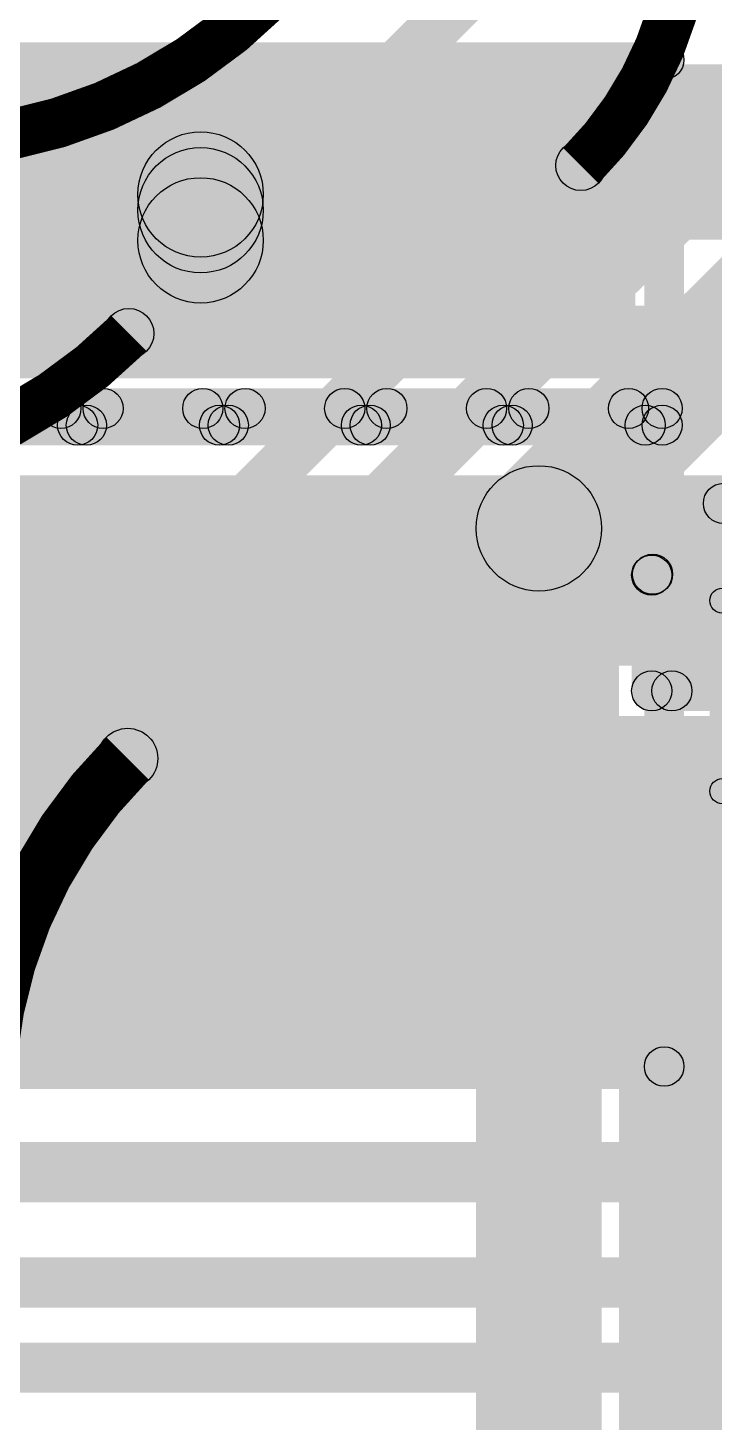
# Model space of a CAD drawing. Header units: millimetres. Extents: x -0.55 to 1.07, y -0.21 to 1.95.
# Drawn here: x 0.5326 to 0.6694, y 0.4351 to 0.7132 of the extents above; entities that cross this region are included whole.
import ezdxf

# ---------------------------------------------------------------- set-up
doc = ezdxf.new("R2010")
doc.units = ezdxf.units.MM
doc.header["$MEASUREMENT"] = 0
for name, color, linetype in [('BottomLayer', 5, 'Continuous'), ('BottomOverlay', 54, 'Continuous'), ('BottomPaste', 16, 'Continuous'), ('BottomSolder', 6, 'Continuous'), ('Mechanical1', 6, 'Continuous'), ('TopLayer', 1, 'Continuous'), ('TopOverlay', 2, 'Continuous'), ('TopPaste', 8, 'Continuous'), ('TopSolder', 216, 'Continuous')]:
    doc.layers.add(name, color=color, linetype=linetype)

# ---------------------------------------------------------------- blocks, each defined once
blk = doc.blocks.new('RES_2512_B_5')
at = {"layer": 'BottomLayer'}
for points in [[(-0.15945, 0.06693), (-0.09646, 0.06693), (-0.09646, -0.06693), (-0.15945, -0.06693)], [(0.09646, 0.06693), (0.15945, 0.06693), (0.15945, -0.06693), (0.09646, -0.06693)]]:
    blk.add_hatch(color=5, dxfattribs=at).paths.add_polyline_path(points)
at = {"layer": 'BottomOverlay'}
h = blk.add_hatch(color=54, dxfattribs=at)
edge = h.paths.add_edge_path()
edge.add_arc((-0.167, 0.073), 0.005, 0, 360)
h = blk.add_hatch(color=54, dxfattribs=at)
edge = h.paths.add_edge_path()
edge.add_arc((-0.167, 0.073), 0.005, 0, 360)
for points in [[(0.16679, 0.078), (0.16679, 0.068), (-0.167, 0.068), (-0.167, 0.078)], [(-0.172, 0.073), (-0.162, 0.073), (-0.162, -0.073), (-0.172, -0.073)], [(0.16179, 0.073), (0.17179, 0.073), (0.17179, -0.073), (0.16179, -0.073)], [(0.16679, -0.068), (0.16679, -0.078), (-0.167, -0.078), (-0.167, -0.068)]]:
    blk.add_hatch(color=54, dxfattribs=at).paths.add_polyline_path(points)
h = blk.add_hatch(color=54, dxfattribs=at)
edge = h.paths.add_edge_path()
edge.add_arc((0.16679, 0.073), 0.005, 0, 360)
h = blk.add_hatch(color=54, dxfattribs=at)
edge = h.paths.add_edge_path()
edge.add_arc((0.16679, 0.073), 0.005, 0, 360)
h = blk.add_hatch(color=54, dxfattribs=at)
edge = h.paths.add_edge_path()
edge.add_arc((-0.167, -0.073), 0.005, 0, 360)
h = blk.add_hatch(color=54, dxfattribs=at)
edge = h.paths.add_edge_path()
edge.add_arc((-0.167, -0.073), 0.005, 0, 360)
h = blk.add_hatch(color=54, dxfattribs=at)
edge = h.paths.add_edge_path()
edge.add_arc((0.16679, -0.073), 0.005, 0, 360)
h = blk.add_hatch(color=54, dxfattribs=at)
edge = h.paths.add_edge_path()
edge.add_arc((0.16679, -0.073), 0.005, 0, 360)
at = {"layer": 'BottomPaste'}
for points in [[(-0.15945, 0.06693), (-0.09646, 0.06693), (-0.09646, -0.06693), (-0.15945, -0.06693)], [(0.09646, 0.06693), (0.15945, 0.06693), (0.15945, -0.06693), (0.09646, -0.06693)]]:
    blk.add_hatch(color=16, dxfattribs=at).paths.add_polyline_path(points)
at = {"layer": 'BottomSolder'}
for points in [[(-0.16345, 0.07093), (-0.09246, 0.07093), (-0.09246, -0.07093), (-0.16345, -0.07093)], [(0.09246, 0.07093), (0.16345, 0.07093), (0.16345, -0.07093), (0.09246, -0.07093)]]:
    blk.add_hatch(color=6, dxfattribs=at).paths.add_polyline_path(points)
at = {"layer": 'BottomOverlay'}
for centre in [(-0.167, 0.073), (-0.167, 0.073), (0.16679, 0.073), (0.16679, 0.073), (-0.167, -0.073), (-0.167, -0.073), (0.16679, -0.073), (0.16679, -0.073)]:
    blk.add_circle(centre, 0.005, dxfattribs=at)
blk = doc.blocks.new('R___0201_61')
at = {"layer": 'TopLayer'}
for points in [[(-0.01614, 0.00728), (-0.00551, 0.00728), (-0.00551, -0.00728), (-0.01614, -0.00728)], [(0.00551, 0.00728), (0.01614, 0.00728), (0.01614, -0.00728), (0.00551, -0.00728)]]:
    blk.add_hatch(color=1, dxfattribs=at).paths.add_polyline_path(points)
at = {"layer": 'TopOverlay'}
h = blk.add_hatch(color=2, dxfattribs=at)
edge = h.paths.add_edge_path()
edge.add_arc((-0.019, 0.01), 0.0025, 0, 360)
h = blk.add_hatch(color=2, dxfattribs=at)
edge = h.paths.add_edge_path()
edge.add_arc((-0.019, 0.01), 0.0025, 0, 360)
for points in [[(0.019, 0.0125), (0.019, 0.0075), (-0.019, 0.0075), (-0.019, 0.0125)], [(-0.0165, -0.01), (-0.0215, -0.01), (-0.0215, 0.01), (-0.0165, 0.01)], [(0.0215, -0.01), (0.0165, -0.01), (0.0165, 0.01), (0.0215, 0.01)], [(0.019, -0.0075), (0.019, -0.0125), (-0.019, -0.0125), (-0.019, -0.0075)]]:
    blk.add_hatch(color=2, dxfattribs=at).paths.add_polyline_path(points)
h = blk.add_hatch(color=2, dxfattribs=at)
edge = h.paths.add_edge_path()
edge.add_arc((0.019, 0.01), 0.0025, 0, 360)
h = blk.add_hatch(color=2, dxfattribs=at)
edge = h.paths.add_edge_path()
edge.add_arc((0.019, 0.01), 0.0025, 0, 360)
h = blk.add_hatch(color=2, dxfattribs=at)
edge = h.paths.add_edge_path()
edge.add_arc((-0.019, -0.01), 0.0025, 0, 360)
h = blk.add_hatch(color=2, dxfattribs=at)
edge = h.paths.add_edge_path()
edge.add_arc((-0.019, -0.01), 0.0025, 0, 360)
h = blk.add_hatch(color=2, dxfattribs=at)
edge = h.paths.add_edge_path()
edge.add_arc((0.019, -0.01), 0.0025, 0, 360)
h = blk.add_hatch(color=2, dxfattribs=at)
edge = h.paths.add_edge_path()
edge.add_arc((0.019, -0.01), 0.0025, 0, 360)
at = {"layer": 'TopPaste'}
for points in [[(-0.01614, 0.00728), (-0.00551, 0.00728), (-0.00551, -0.00728), (-0.01614, -0.00728)], [(0.00551, 0.00728), (0.01614, 0.00728), (0.01614, -0.00728), (0.00551, -0.00728)]]:
    blk.add_hatch(color=8, dxfattribs=at).paths.add_polyline_path(points)
at = {"layer": 'TopSolder'}
for points in [[(-0.02014, 0.01128), (-0.00151, 0.01128), (-0.00151, -0.01128), (-0.02014, -0.01128)], [(0.00151, 0.01128), (0.02014, 0.01128), (0.02014, -0.01128), (0.00151, -0.01128)]]:
    blk.add_hatch(color=216, dxfattribs=at).paths.add_polyline_path(points)
at = {"layer": 'TopOverlay'}
for centre in [(-0.019, 0.01), (-0.019, 0.01), (0.019, 0.01), (0.019, 0.01), (-0.019, -0.01), (-0.019, -0.01), (0.019, -0.01), (0.019, -0.01)]:
    blk.add_circle(centre, 0.0025, dxfattribs=at)
blk = doc.blocks.new('SRN5040TA_100M_63')
at = {"layer": 'TopLayer'}
for points in [[(-0.10039, 0.08268), (-0.04134, 0.08268), (-0.04134, -0.08268), (-0.10039, -0.08268)], [(0.04134, 0.08268), (0.10039, 0.08268), (0.10039, -0.08268), (0.04134, -0.08268)]]:
    blk.add_hatch(color=1, dxfattribs=at).paths.add_polyline_path(points)
at = {"layer": 'TopOverlay'}
h = blk.add_hatch(color=2, dxfattribs=at)
edge = h.paths.add_edge_path()
edge.add_arc((-0.1009, 0.0924), 0.00394, 0, 360)
for points in [[(0.09993, 0.09634), (0.09993, 0.08847), (-0.1009, 0.08847), (-0.1009, 0.09634)], [(0.10106, -0.08951), (0.10106, -0.09738), (-0.09994, -0.09738), (-0.09994, -0.08951)]]:
    blk.add_hatch(color=2, dxfattribs=at).paths.add_polyline_path(points)
h = blk.add_hatch(color=2, dxfattribs=at)
edge = h.paths.add_edge_path()
edge.add_arc((0.09993, 0.0924), 0.00394, 0, 360)
h = blk.add_hatch(color=2, dxfattribs=at)
edge = h.paths.add_edge_path()
edge.add_arc((-0.09994, -0.09344), 0.00394, 0, 360)
h = blk.add_hatch(color=2, dxfattribs=at)
edge = h.paths.add_edge_path()
edge.add_arc((0.10106, -0.09344), 0.00394, 0, 360)
at = {"layer": 'TopPaste'}
for points in [[(-0.10039, 0.08268), (-0.04134, 0.08268), (-0.04134, -0.08268), (-0.10039, -0.08268)], [(0.04134, 0.08268), (0.10039, 0.08268), (0.10039, -0.08268), (0.04134, -0.08268)]]:
    blk.add_hatch(color=8, dxfattribs=at).paths.add_polyline_path(points)
at = {"layer": 'TopSolder'}
for points in [[(-0.10439, 0.08668), (-0.03734, 0.08668), (-0.03734, -0.08668), (-0.10439, -0.08668)], [(0.03734, 0.08668), (0.10439, 0.08668), (0.10439, -0.08668), (0.03734, -0.08668)]]:
    blk.add_hatch(color=216, dxfattribs=at).paths.add_polyline_path(points)
at = {"layer": 'TopOverlay'}
for centre in [(-0.1009, 0.0924), (0.09993, 0.0924), (-0.09994, -0.09344), (0.10106, -0.09344)]:
    blk.add_circle(centre, 0.00394, dxfattribs=at)

msp = doc.modelspace()

# ---------------------------------------------------------------- hatches: boundary and pattern name
at = {"layer": 'BottomLayer'}
for points in [[(0.55624, 0.64875), (0.54917, 0.65582), (0.6203, 0.72696), (0.62737, 0.71989)], [(0.55671, 0.56329), (0.54823, 0.57177), (0.68469, 0.70824), (0.69318, 0.69976)], [(0.51082, 0.54675), (0.50375, 0.55382), (0.63925, 0.68932), (0.64632, 0.68225)], [(0.64326, 0.60458), (0.62558, 0.62226), (0.69216, 0.68884), (0.70984, 0.67116)], [(0.65975, 0.60127), (0.65409, 0.60693), (0.7119, 0.66474), (0.71756, 0.65908)], [(0.66377, 0.57817), (0.65811, 0.58383), (0.71136, 0.63708), (0.71702, 0.63142)], [(0.66839, 0.61557), (0.67405, 0.62123), (0.71146, 0.58383), (0.7058, 0.57817)], [(0.64692, 0.25808), (0.62192, 0.25808), (0.62192, 0.61342), (0.64692, 0.61342)], [(0.65425, 0.60143), (0.65991, 0.60709), (0.68317, 0.58383), (0.67751, 0.57817)], [(0.66092, 0.581), (0.65292, 0.581), (0.65292, 0.6041), (0.66092, 0.6041)], [(0.65692, 0.577), (0.65692, 0.585), (0.71419, 0.585), (0.71419, 0.577)], [(0.655, 0.227), (0.718, 0.227), (0.718, 0.571), (0.655, 0.571)]]:
    msp.add_hatch(color=5, dxfattribs=at).paths.add_polyline_path(points)
h = msp.add_hatch(color=5, dxfattribs=at)
edge = h.paths.add_edge_path()
edge.add_arc((0.64279, 0.68579), 0.005, 0, 360)
h = msp.add_hatch(color=5, dxfattribs=at)
edge = h.paths.add_edge_path()
edge.add_arc((0.64279, 0.68579), 0.005, 0, 360)
h = msp.add_hatch(color=5, dxfattribs=at)
edge = h.paths.add_edge_path()
edge.add_arc((0.5527, 0.65229), 0.005, 0, 360)
h = msp.add_hatch(color=5, dxfattribs=at)
edge = h.paths.add_edge_path()
edge.add_arc((0.5527, 0.65229), 0.005, 0, 360)
h = msp.add_hatch(color=5, dxfattribs=at)
edge = h.paths.add_edge_path()
edge.add_arc((0.63442, 0.61342), 0.0125, 0, 360)
h = msp.add_hatch(color=5, dxfattribs=at)
edge = h.paths.add_edge_path()
edge.add_arc((0.63442, 0.61342), 0.0125, 0, 360)
h = msp.add_hatch(color=5, dxfattribs=at)
edge = h.paths.add_edge_path()
edge.add_arc((0.67122, 0.6184), 0.004, 0, 360)
h = msp.add_hatch(color=5, dxfattribs=at)
edge = h.paths.add_edge_path()
edge.add_arc((0.65692, 0.6041), 0.004, 0, 360)
h = msp.add_hatch(color=5, dxfattribs=at)
edge = h.paths.add_edge_path()
edge.add_arc((0.65692, 0.6041), 0.004, 0, 360)
h = msp.add_hatch(color=5, dxfattribs=at)
edge = h.paths.add_edge_path()
edge.add_arc((0.65708, 0.60426), 0.004, 0, 360)
h = msp.add_hatch(color=5, dxfattribs=at)
edge = h.paths.add_edge_path()
edge.add_arc((0.65692, 0.581), 0.004, 0, 360)
h = msp.add_hatch(color=5, dxfattribs=at)
edge = h.paths.add_edge_path()
edge.add_arc((0.65692, 0.581), 0.004, 0, 360)
h = msp.add_hatch(color=5, dxfattribs=at)
edge = h.paths.add_edge_path()
edge.add_arc((0.66094, 0.581), 0.004, 0, 360)
h = msp.add_hatch(color=5, dxfattribs=at)
edge = h.paths.add_edge_path()
edge.add_arc((0.55247, 0.56753), 0.006, 0, 360)
h = msp.add_hatch(color=5, dxfattribs=at)
edge = h.paths.add_edge_path()
edge.add_arc((0.55247, 0.56753), 0.006, 0, 360)
h = msp.add_hatch(color=5, dxfattribs=at)
edge = h.paths.add_edge_path()
edge.add_arc((0.678, 0.521), 0.01181, 0, 360)
at = {"layer": 'Mechanical1'}
msp.add_hatch(color=6, dxfattribs=at).paths.add_polyline_path([(0.36479, 0.64783), (0.36479, 0.65783), (1.02674, 0.65783), (1.02674, 0.64783)])
at = {"layer": 'TopLayer'}
for points in [[(0.484, 0.671), (0.728, 0.671), (0.728, 0.706), (0.484, 0.706)], [(0.5795, 0.67687), (0.5545, 0.67687), (0.5545, 0.68002), (0.5795, 0.68002)], [(0.5795, 0.67087), (0.5545, 0.67087), (0.5545, 0.67687), (0.5795, 0.67687)], [(0.669, 0.63452), (0.725, 0.63452), (0.725, 0.66152), (0.669, 0.66152)], [(0.47432, 0.63334), (0.47432, 0.64134), (0.659, 0.64134), (0.659, 0.63334)], [(0.53632, 0.63451), (0.54198, 0.64017), (0.54532, 0.63683), (0.53966, 0.63117)], [(0.54706, 0.63117), (0.54141, 0.63683), (0.54474, 0.64017), (0.5504, 0.63451)], [(0.56461, 0.63451), (0.57026, 0.64017), (0.5736, 0.63683), (0.56795, 0.63117)], [(0.57535, 0.63117), (0.56969, 0.63683), (0.57303, 0.64017), (0.57868, 0.63451)], [(0.59289, 0.63451), (0.59855, 0.64017), (0.60189, 0.63683), (0.59623, 0.63117)], [(0.60363, 0.63117), (0.59797, 0.63683), (0.60131, 0.64017), (0.60697, 0.63451)], [(0.62118, 0.63451), (0.62683, 0.64017), (0.63017, 0.63683), (0.62451, 0.63117)], [(0.63192, 0.63117), (0.62626, 0.63683), (0.6296, 0.64017), (0.63525, 0.63451)], [(0.64946, 0.63451), (0.65512, 0.64017), (0.65846, 0.63683), (0.6528, 0.63117)], [(0.475, 0.63), (0.475, 0.638), (0.659, 0.638), (0.659, 0.63)], [(0.663, 0.634), (0.655, 0.634), (0.655, 0.63734), (0.663, 0.63734)], [(0.485, 0.586), (0.742, 0.586), (0.742, 0.624), (0.485, 0.624)], [(0.485, 0.508), (0.65041, 0.508), (0.65041, 0.602), (0.485, 0.602)], [(0.669, 0.547), (0.725, 0.547), (0.725, 0.574), (0.669, 0.574)], [(0.664, 0.478), (0.724, 0.478), (0.724, 0.536), (0.664, 0.536)], [(0.37631, 0.479), (0.37631, 0.491), (0.68234, 0.491), (0.68234, 0.479)], [(0.37728, 0.458), (0.37728, 0.468), (0.734, 0.468), (0.734, 0.458)], [(0.30193, 0.441), (0.30193, 0.451), (0.805, 0.451), (0.805, 0.441)]]:
    msp.add_hatch(color=1, dxfattribs=at).paths.add_polyline_path(points)
h = msp.add_hatch(color=1, dxfattribs=at)
edge = h.paths.add_edge_path()
edge.add_arc((0.567, 0.68002), 0.0125, 0, 360)
h = msp.add_hatch(color=1, dxfattribs=at)
edge = h.paths.add_edge_path()
edge.add_arc((0.567, 0.67687), 0.0125, 0, 360)
h = msp.add_hatch(color=1, dxfattribs=at)
edge = h.paths.add_edge_path()
edge.add_arc((0.567, 0.67687), 0.0125, 0, 360)
h = msp.add_hatch(color=1, dxfattribs=at)
edge = h.paths.add_edge_path()
edge.add_arc((0.567, 0.67087), 0.0125, 0, 360)
h = msp.add_hatch(color=1, dxfattribs=at)
edge = h.paths.add_edge_path()
edge.add_arc((0.53915, 0.63734), 0.004, 0, 360)
h = msp.add_hatch(color=1, dxfattribs=at)
edge = h.paths.add_edge_path()
edge.add_arc((0.54757, 0.63734), 0.004, 0, 360)
h = msp.add_hatch(color=1, dxfattribs=at)
edge = h.paths.add_edge_path()
edge.add_arc((0.56744, 0.63734), 0.004, 0, 360)
h = msp.add_hatch(color=1, dxfattribs=at)
edge = h.paths.add_edge_path()
edge.add_arc((0.57586, 0.63734), 0.004, 0, 360)
h = msp.add_hatch(color=1, dxfattribs=at)
edge = h.paths.add_edge_path()
edge.add_arc((0.59572, 0.63734), 0.004, 0, 360)
h = msp.add_hatch(color=1, dxfattribs=at)
edge = h.paths.add_edge_path()
edge.add_arc((0.60414, 0.63734), 0.004, 0, 360)
h = msp.add_hatch(color=1, dxfattribs=at)
edge = h.paths.add_edge_path()
edge.add_arc((0.624, 0.63734), 0.004, 0, 360)
h = msp.add_hatch(color=1, dxfattribs=at)
edge = h.paths.add_edge_path()
edge.add_arc((0.63243, 0.63734), 0.004, 0, 360)
h = msp.add_hatch(color=1, dxfattribs=at)
edge = h.paths.add_edge_path()
edge.add_arc((0.65229, 0.63734), 0.004, 0, 360)
h = msp.add_hatch(color=1, dxfattribs=at)
edge = h.paths.add_edge_path()
edge.add_arc((0.659, 0.63734), 0.004, 0, 360)
h = msp.add_hatch(color=1, dxfattribs=at)
edge = h.paths.add_edge_path()
edge.add_arc((0.659, 0.63734), 0.004, 0, 360)
h = msp.add_hatch(color=1, dxfattribs=at)
edge = h.paths.add_edge_path()
edge.add_arc((0.54249, 0.634), 0.004, 0, 360)
h = msp.add_hatch(color=1, dxfattribs=at)
edge = h.paths.add_edge_path()
edge.add_arc((0.54423, 0.634), 0.004, 0, 360)
h = msp.add_hatch(color=1, dxfattribs=at)
edge = h.paths.add_edge_path()
edge.add_arc((0.57077, 0.634), 0.004, 0, 360)
h = msp.add_hatch(color=1, dxfattribs=at)
edge = h.paths.add_edge_path()
edge.add_arc((0.57252, 0.634), 0.004, 0, 360)
h = msp.add_hatch(color=1, dxfattribs=at)
edge = h.paths.add_edge_path()
edge.add_arc((0.59906, 0.634), 0.004, 0, 360)
h = msp.add_hatch(color=1, dxfattribs=at)
edge = h.paths.add_edge_path()
edge.add_arc((0.6008, 0.634), 0.004, 0, 360)
h = msp.add_hatch(color=1, dxfattribs=at)
edge = h.paths.add_edge_path()
edge.add_arc((0.62734, 0.634), 0.004, 0, 360)
h = msp.add_hatch(color=1, dxfattribs=at)
edge = h.paths.add_edge_path()
edge.add_arc((0.62909, 0.634), 0.004, 0, 360)
h = msp.add_hatch(color=1, dxfattribs=at)
edge = h.paths.add_edge_path()
edge.add_arc((0.65563, 0.634), 0.004, 0, 360)
h = msp.add_hatch(color=1, dxfattribs=at)
edge = h.paths.add_edge_path()
edge.add_arc((0.659, 0.634), 0.004, 0, 360)
h = msp.add_hatch(color=1, dxfattribs=at)
edge = h.paths.add_edge_path()
edge.add_arc((0.659, 0.634), 0.004, 0, 360)
h = msp.add_hatch(color=1, dxfattribs=at)
edge = h.paths.add_edge_path()
edge.add_arc((0.678, 0.521), 0.01181, 0, 360)

# ---------------------------------------------------------------- linework, layer by layer
at = {"layer": 'BottomLayer'}
for points, const_width in [([(0.664, 0.737, -0.198912), (0.64279, 0.68579)], 0.01), ([(0.58024, 0.71929, -0.198912), (0.50953, 0.69)], 0.01), ([(0.5527, 0.65229, -0.198912), (0.48199, 0.623)], 0.01), ([(0.524, 0.4988, -0.198912), (0.55247, 0.56753)], 0.012)]:
    msp.add_lwpolyline(points, format="xyb", dxfattribs=dict(at, const_width=const_width))
for centre, radius in [((0.64279, 0.68579), 0.005), ((0.64279, 0.68579), 0.005), ((0.5527, 0.65229), 0.005), ((0.5527, 0.65229), 0.005), ((0.63442, 0.61342), 0.0125), ((0.63442, 0.61342), 0.0125), ((0.67122, 0.6184), 0.004), ((0.65692, 0.6041), 0.004), ((0.65692, 0.6041), 0.004), ((0.65708, 0.60426), 0.004), ((0.65692, 0.581), 0.004), ((0.65692, 0.581), 0.004), ((0.66094, 0.581), 0.004), ((0.55247, 0.56753), 0.006), ((0.55247, 0.56753), 0.006)]:
    msp.add_circle(centre, radius, dxfattribs=at)
at = {"layer": 'TopLayer'}
for centre, radius in [((0.567, 0.68002), 0.0125), ((0.567, 0.67687), 0.0125), ((0.567, 0.67687), 0.0125), ((0.567, 0.67087), 0.0125), ((0.53915, 0.63734), 0.004), ((0.54757, 0.63734), 0.004), ((0.56744, 0.63734), 0.004), ((0.57586, 0.63734), 0.004), ((0.59572, 0.63734), 0.004), ((0.60414, 0.63734), 0.004), ((0.624, 0.63734), 0.004), ((0.63243, 0.63734), 0.004), ((0.65229, 0.63734), 0.004), ((0.659, 0.63734), 0.004), ((0.659, 0.63734), 0.004), ((0.54249, 0.634), 0.004), ((0.54423, 0.634), 0.004), ((0.57077, 0.634), 0.004), ((0.57252, 0.634), 0.004), ((0.59906, 0.634), 0.004), ((0.6008, 0.634), 0.004), ((0.62734, 0.634), 0.004), ((0.62909, 0.634), 0.004), ((0.65563, 0.634), 0.004), ((0.659, 0.634), 0.004), ((0.659, 0.634), 0.004)]:
    msp.add_circle(centre, radius, dxfattribs=at)

# ---------------------------------------------------------------- block references
for name, p, rotation in [('SRN5040TA_100M_63', (0.567, 0.606), 270), ('R___0201_61', (0.681, 0.58), 270), ('RES_2512_B_5', (0.55795, 0.498), 180)]:
    msp.add_blockref(name, p, dxfattribs=dict(rotation=rotation))

doc.saveas('drawing.dxf')
